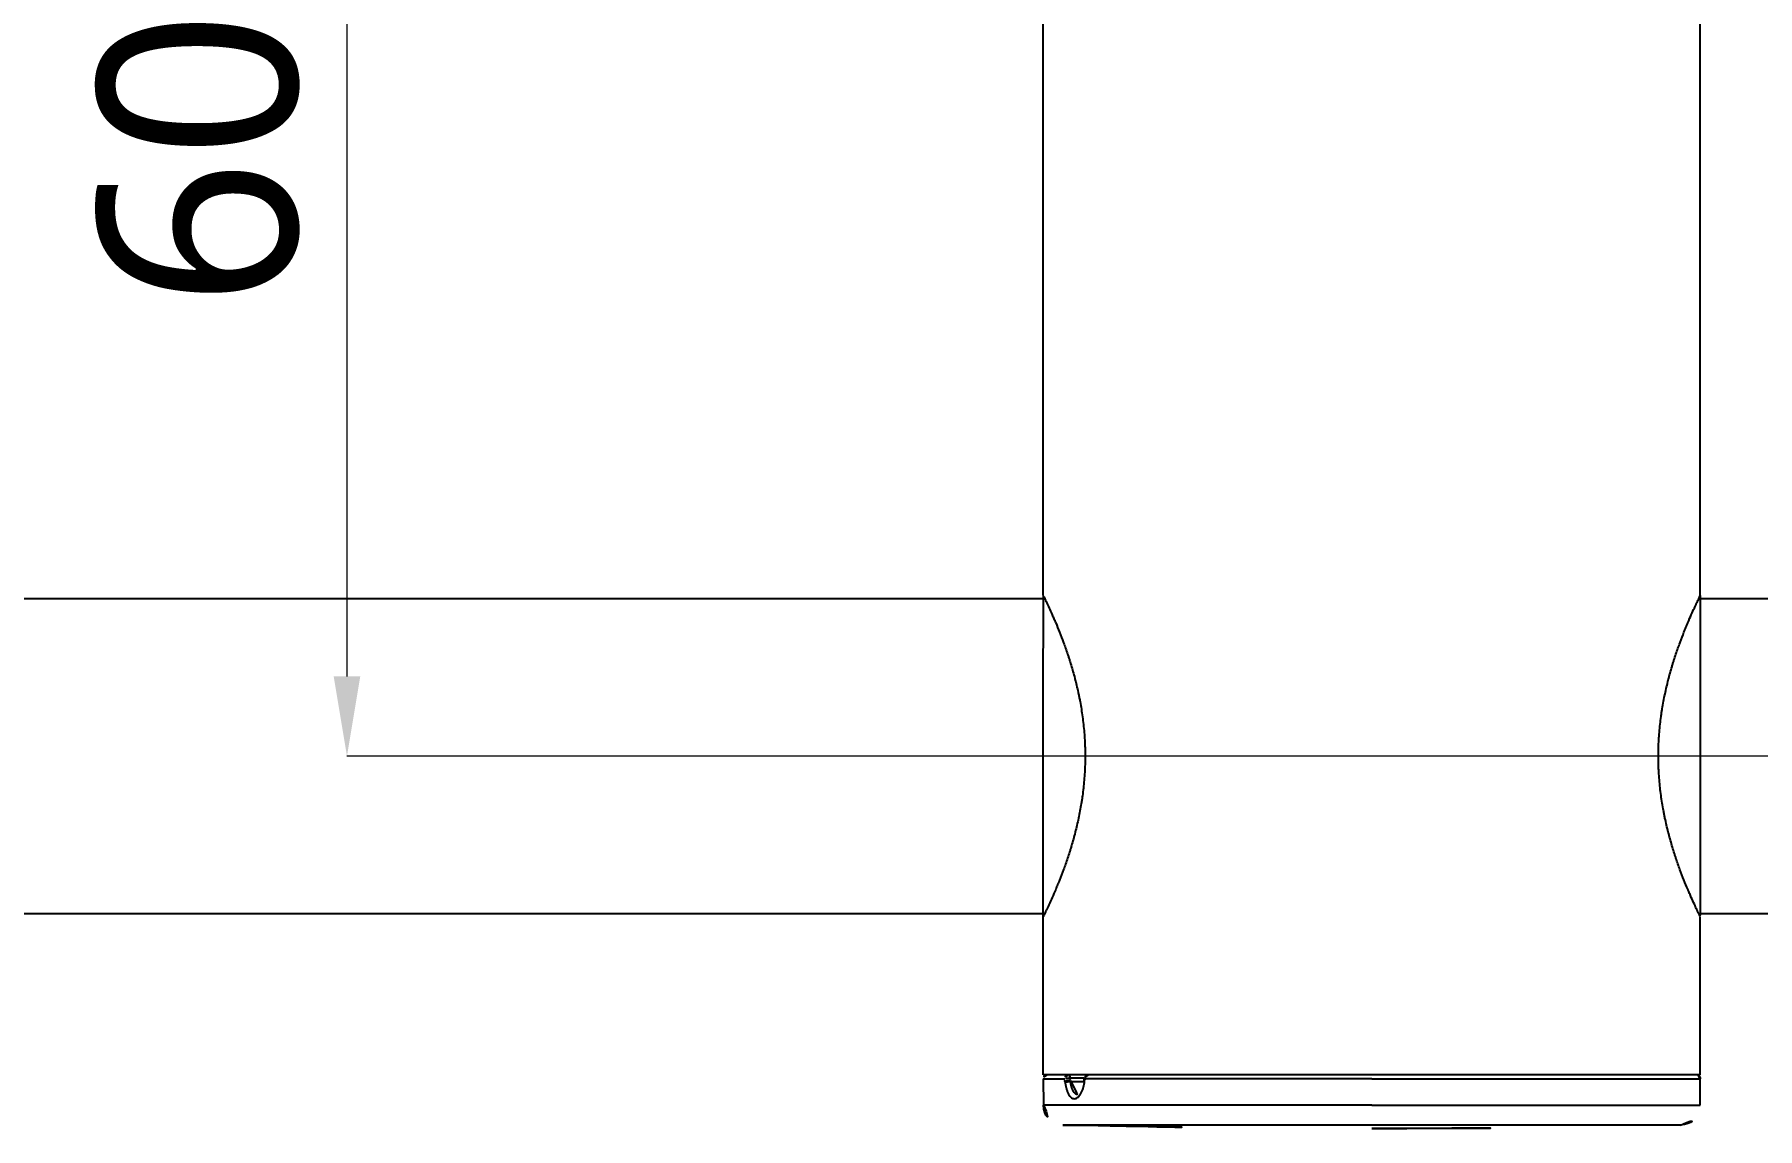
# Model space of a CAD drawing. Extents: x 16296680691 to 16296681342, y -37409617466 to -37409616989.
# Drawn here: x 16296681136.8 to 16296681223.3, y -37409617185.4 to -37409617130.5 of the extents above; entities that cross this region are included whole.
import ezdxf

# ---------------------------------------------------------------- set-up
doc = ezdxf.new("R2010")
doc.units = 0
doc.header["$LTSCALE"] = 10
doc.header["$MEASUREMENT"] = 0
doc.header["$PDMODE"] = 3
doc.header["$PDSIZE"] = -10
doc.layers.get('0').update_dxf_attribs({"linetype": 'CONTINUOUS'})
doc.layers.get('DEFPOINTS').update_dxf_attribs({"linetype": 'CONTINUOUS'})
doc.layers.add('1', color=7, linetype='CONTINUOUS')
doc.styles.add('Daelim Dimension', font='')
doc.styles.get('Daelim Dimension').set_extended_font_data('NanumGothic')
doc.dimstyles.new('DEFAULT', dxfattribs={"dimscale": 2, "dimtxt": 2, "dimasz": 2, "dimexe": 0, "dimexo": 2, "dimgap": 1, "dimtad": 1, "dimdec": 1, "dimzin": 9, "dimdsep": 46, "dimtxsty": 'Daelim Dimension', "dimcen": 0.5, "dimclrd": 252, "dimclre": 252, "dimclrt": 3, "dimadec": 1, "dimazin": 0, "dimtfac": 1, "dimtdec": 1, "dimtix": 1, "dimtmove": 0, "dimatfit": 3, "dimfxl": 1, "dimtolj": 1, "dimtzin": 1, "dimlwd": 9, "dimlwe": 9, "dimarcsym": 0})

# ---------------------------------------------------------------- blocks, each defined once
blk = doc.blocks.new('*D7')
at = {"color": 5, "lineweight": 9, "transparency": 16777216}
for p, q in [((16296680728.407249, -37409617155.899147), (16296680728.407249, -37409617069.609711)), ((16296680732.407249, -37409617069.609711), (16296681262.053249, -37409617069.609711)), ((16296681266.053249, -37409617155.899147), (16296681266.053249, -37409617069.609711))]:
    blk.add_line(p, q, dxfattribs=at)
at = {"color": 5, "transparency": 16777216}
for points in [[(16296680732.407249, -37409617068.943047), (16296680732.407249, -37409617070.276367), (16296680728.407249, -37409617069.609711)], [(16296681262.053249, -37409617068.943047), (16296681262.053249, -37409617070.276367), (16296681266.053249, -37409617069.609711)]]:
    blk.add_solid(points, dxfattribs=at)
at = {"layer": 'DEFPOINTS', "color": 0, "transparency": 16777216}
for p in [(16296681266.053249, -37409617069.609711), (16296680728.407249, -37409617159.899147), (16296681266.053249, -37409617159.899147)]:
    blk.add_point(p, dxfattribs=at)
at = {"color": 7, "transparency": 16777216, "insert": (16296680997.230249, -37409617062.166222), "char_height": 10, "attachment_point": 5, "style": 'Daelim Dimension'}
blk.add_mtext('\\A1;640', dxfattribs=at)
blk = doc.blocks.new('*D11')
at = {"color": 5, "lineweight": 9, "transparency": 16777216}
for p, q in [((16296681183.44533, -37409617106.74917), (16296681152.47415, -37409617106.74917)), ((16296681152.47415, -37409617110.74917), (16296681152.47415, -37409617162.74917)), ((16296681262.05325, -37409617166.74917), (16296681152.47415, -37409617166.74917))]:
    blk.add_line(p, q, dxfattribs=at)
at = {"color": 5, "transparency": 16777216}
for points in [[(16296681151.80749, -37409617110.74917), (16296681153.14082, -37409617110.74917), (16296681152.47415, -37409617106.74917)], [(16296681151.80749, -37409617162.74917), (16296681153.14082, -37409617162.74917), (16296681152.47415, -37409617166.74917)]]:
    blk.add_solid(points, dxfattribs=at)
at = {"layer": 'DEFPOINTS', "color": 0, "transparency": 16777216}
for p in [(16296681187.44533, -37409617106.74917), (16296681152.47415, -37409617166.74917), (16296681266.05325, -37409617166.74917)]:
    blk.add_point(p, dxfattribs=at)
at = {"color": 7, "transparency": 16777216, "insert": (16296681145.03065, -37409617136.74916), "char_height": 10, "attachment_point": 5, "rotation": 90, "style": 'Daelim Dimension'}
blk.add_mtext('\\A1;60', dxfattribs=at)

msp = doc.modelspace()

# ---------------------------------------------------------------- linework, layer by layer
at = {"layer": '1'}
for p, q in [((16296681187.44532, -37409617158.684151), (16296681187.44532, -37409617106.749153)), ((16296681220.44532, -37409617158.684151), (16296681220.44532, -37409617106.749153)), ((16296681187.524561, -37409617158.849152), (16296681003.615431, -37409617158.849152)), ((16296681264.053249, -37409617158.849152), (16296681220.358061, -37409617158.849152)), ((16296681001.77257, -37409617174.649147), (16296681187.524561, -37409617174.649147)), ((16296681220.358061, -37409617174.649147), (16296681264.053249, -37409617174.649147)), ((16296681187.44532, -37409617182.749153), (16296681187.44532, -37409617174.814148)), ((16296681220.44532, -37409617182.749153), (16296681220.44532, -37409617174.814148)), ((16296681220.44532, -37409617182.749153), (16296681187.44532, -37409617182.749153)), ((16296681187.447081, -37409617182.950897), (16296681187.458691, -37409617184.281433)), ((16296681187.447081, -37409617182.950897), (16296681188.526279, -37409617182.950897)), ((16296681189.51568, -37409617182.915802), (16296681188.79653, -37409617182.915802)), ((16296681189.513439, -37409617182.934258), (16296681189.513439, -37409617182.93486)), ((16296681203.94532, -37409617182.950897), (16296681189.53825, -37409617182.950897)), ((16296681203.94532, -37409617182.950897), (16296681220.44356, -37409617182.950897)), ((16296681220.43195, -37409617184.281433), (16296681220.44356, -37409617182.950897)), ((16296681203.94532, -37409617184.281433), (16296681187.458691, -37409617184.281433)), ((16296681203.94532, -37409617184.281433), (16296681220.43195, -37409617184.281433)), ((16296681203.94532, -37409617185.272453), (16296681188.435869, -37409617185.272453)), ((16296681219.454769, -37409617185.272453), (16296681203.94532, -37409617185.272453))]:
    msp.add_line(p, q, dxfattribs=at)
for centre, radius, start, end in [((16296681187.64707, -37409617182.94915), 0.2, 90, 180.50008551), ((16296681189.712891, -37409617182.94915), 0.2, 90, 175.72876248), ((16296681220.24357, -37409617182.94915), 0.2, 359.49991449, 90), ((16296681188.458651, -37409617184.272713), 1, 180.50008551, 268.69450151), ((16296681219.43199, -37409617184.272713), 1, 271.30549849, 359.49991449), ((16296681203.94532, -37409616504.724152), 680.725, 268.694501513, 270), ((16296681203.94532, -37409616504.724152), 680.725, 270, 271.305498487)]:
    msp.add_arc(centre, radius, start, end, dxfattribs=at)
for centre, major_axis, ratio, start_param, end_param in [((16296681188.713181, -37409617182.94915), (0, 0.2), 0.934587255, 0, 1.579522973), ((16296681188.713181, -37409617182.94915), (0.199536, 0.013617), 0.152589052, 1.129527059, 2.773394028), ((16296681188.726801, -37409617183.097107), (0.198654, 0.023169), 0.267993489, 1.120394327, 2.761188483), ((16296681188.713181, -37409617182.94915), (0, 0.2), 0.422618262, 4.879901773, 6.283185307), ((16296681189.6971, -37409617183.097107), (-0.19808, 0.027645), 0.25775735, 6.279716904, 6.809518141), ((16296681189.712891, -37409617182.94915), (0.199445, -0.014895), 0.149627348, 3.161595635, 3.656900998), ((16296681189.712891, -37409617182.94915), (0, 0.2), 0.873249145, 0, 1.579522973)]:
    msp.add_ellipse(centre, major_axis=major_axis, ratio=ratio, start_param=start_param, end_param=end_param, dxfattribs=at)
for points, knots in [([(16296681187.44532, -37409617174.814163), (16296681187.44532, -37409617174.814148), (16296681187.45199, -37409617174.800529), (16296681187.477949, -37409617174.747208), (16296681187.49725, -37409617174.707497), (16296681187.54788, -37409617174.602318), (16296681187.57922, -37409617174.53685), (16296681187.620951, -37409617174.448463), (16296681187.625681, -37409617174.438431), (16296681187.635309, -37409617174.417961), (16296681187.640221, -37409617174.407516), (16296681187.655161, -37409617174.375664), (16296681187.685989, -37409617174.309769), (16296681187.71949, -37409617174.237396), (16296681187.789789, -37409617174.084244), (16296681187.841049, -37409617173.970932), (16296681187.950979, -37409617173.722351), (16296681188.009649, -37409617173.58709), (16296681188.086781, -37409617173.404129), (16296681188.10239, -37409617173.366837), (16296681188.13398, -37409617173.290863), (16296681188.14995, -37409617173.252151), (16296681188.198139, -37409617173.134529), (16296681188.23068, -37409617173.053902), (16296681188.32925, -37409617172.805473), (16296681188.39621, -37409617172.631149), (16296681188.530939, -37409617172.265137), (16296681188.598721, -37409617172.073448), (16296681188.69965, -37409617171.772453), (16296681188.73317, -37409617171.669884), (16296681188.783091, -37409617171.512543), (16296681188.79969, -37409617171.459442), (16296681188.83263, -37409617171.352417), (16296681188.848961, -37409617171.298531), (16296681188.929831, -37409617171.027237), (16296681188.992041, -37409617170.804237), (16296681189.109711, -37409617170.346184), (16296681189.165171, -37409617170.111107), (16296681189.26745, -37409617169.628342), (16296681189.31427, -37409617169.380653), (16296681189.36611, -37409617169.062508), (16296681189.376141, -37409617168.998459), (16296681189.39065, -37409617168.901718), (16296681189.395399, -37409617168.869362), (16296681189.40469, -37409617168.804649), (16296681189.427401, -37409617168.642738), (16296681189.44755, -37409617168.480164), (16296681189.49081, -37409617168.088661), (16296681189.534929, -37409617167.563248), (16296681189.550409, -37409617167.030937), (16296681189.5508, -37409617166.629044), (16296681189.549061, -37409617166.494629), (16296681189.5445, -37409617166.32605), (16296681189.54347, -37409617166.292297), (16296681189.54117, -37409617166.224762), (16296681189.53989, -37409617166.190941), (16296681189.53574, -37409617166.089729), (16296681189.532499, -37409617166.022491), (16296681189.514059, -37409617165.687477), (16296681189.49206, -37409617165.423203), (16296681189.434919, -37409617164.901711), (16296681189.39978, -37409617164.644508), (16296681189.33824, -37409617164.263878), (16296681189.316259, -37409617164.137863), (16296681189.287041, -37409617163.981422), (16296681189.281111, -37409617163.950188), (16296681189.269079, -37409617163.887833), (16296681189.26298, -37409617163.856689), (16296681189.244459, -37409617163.763687), (16296681189.23184, -37409617163.702148), (16296681189.167391, -37409617163.396782), (16296681189.11158, -37409617163.159813), (16296681188.993561, -37409617162.699593), (16296681188.93133, -37409617162.476341), (16296681188.834591, -37409617162.151443), (16296681188.801781, -37409617162.0448), (16296681188.751881, -37409617161.887321), (16296681188.73513, -37409617161.835243), (16296681188.701441, -37409617161.731934), (16296681188.684561, -37409617161.680893), (16296681188.60004, -37409617161.428619), (16296681188.53207, -37409617161.236298), (16296681188.397221, -37409617160.869797), (16296681188.33033, -37409617160.695633), (16296681188.19931, -37409617160.365257), (16296681188.13518, -37409617160.209084), (16296681188.065519, -37409617160.043747), (16296681188.057819, -37409617160.025528), (16296681188.04248, -37409617159.989357), (16296681188.034849, -37409617159.971428), (16296681188.012119, -37409617159.918182), (16296681187.96731, -37409617159.813904), (16296681187.92453, -37409617159.716148), (16296681187.841909, -37409617159.529289), (16296681187.790751, -37409617159.416183), (16296681187.697439, -37409617159.212852), (16296681187.6553, -37409617159.12265), (16296681187.599819, -37409617159.005074), (16296681187.582609, -37409617158.968826), (16296681187.558861, -37409617158.919052), (16296681187.551291, -37409617158.903221), (16296681187.53686, -37409617158.873108), (16296681187.53001, -37409617158.858856), (16296681187.49778, -37409617158.791893), (16296681187.47823, -37409617158.751671), (16296681187.452, -37409617158.6978), (16296681187.445311, -37409617158.684143), (16296681187.44532, -37409617158.684158)], [0, 0, 0, 0, 0.03125, 0.03125, 0.0625, 0.0625, 0.09375, 0.09375, 0.09765625, 0.09765625, 0.1015625, 0.1015625, 0.109375, 0.125, 0.125, 0.15625, 0.15625, 0.1875, 0.1875, 0.1953125, 0.1953125, 0.203125, 0.203125, 0.21875, 0.21875, 0.25, 0.25, 0.28125, 0.28125, 0.296875, 0.296875, 0.3046875, 0.3046875, 0.3125, 0.3125, 0.34375, 0.34375, 0.375, 0.375, 0.40625, 0.40625, 0.4140625, 0.4140625, 0.41796875, 0.41796875, 0.421875, 0.4375, 0.4375, 0.46875, 0.5, 0.5, 0.515625, 0.515625, 0.51953125, 0.51953125, 0.5234375, 0.5234375, 0.53125, 0.53125, 0.5625, 0.5625, 0.59375, 0.59375, 0.609375, 0.609375, 0.61328125, 0.61328125, 0.6171875, 0.6171875, 0.625, 0.625, 0.65625, 0.65625, 0.6875, 0.6875, 0.703125, 0.703125, 0.7109375, 0.7109375, 0.71875, 0.71875, 0.75, 0.75, 0.78125, 0.78125, 0.8125, 0.8125, 0.81640625, 0.81640625, 0.8203125, 0.8203125, 0.828125, 0.84375, 0.84375, 0.875, 0.875, 0.90625, 0.90625, 0.921875, 0.921875, 0.9296875, 0.9296875, 0.9375, 0.9375, 0.96875, 0.96875, 1, 1, 1, 1]), ([(16296681220.44532, -37409617158.684151), (16296681220.44532, -37409617158.684158), (16296681220.43865, -37409617158.697769), (16296681220.41268, -37409617158.751099), (16296681220.393379, -37409617158.79081), (16296681220.342751, -37409617158.895981), (16296681220.31142, -37409617158.961449), (16296681220.26969, -37409617159.04985), (16296681220.264959, -37409617159.059883), (16296681220.255329, -37409617159.080338), (16296681220.25042, -37409617159.090782), (16296681220.23547, -37409617159.122627), (16296681220.204651, -37409617159.188538), (16296681220.17115, -37409617159.260902), (16296681220.100849, -37409617159.414062), (16296681220.049589, -37409617159.527367), (16296681219.939659, -37409617159.775948), (16296681219.880989, -37409617159.911209), (16296681219.80386, -37409617160.094177), (16296681219.78825, -37409617160.131462), (16296681219.75666, -37409617160.207451), (16296681219.740681, -37409617160.246147), (16296681219.692499, -37409617160.36377), (16296681219.65996, -37409617160.444397), (16296681219.56139, -37409617160.692833), (16296681219.494419, -37409617160.867157), (16296681219.35969, -37409617161.23317), (16296681219.29192, -37409617161.424858), (16296681219.19099, -37409617161.725853), (16296681219.157471, -37409617161.828423), (16296681219.10755, -37409617161.985771), (16296681219.09095, -37409617162.038857), (16296681219.058001, -37409617162.145889), (16296681219.04167, -37409617162.199768), (16296681218.96081, -37409617162.471069), (16296681218.8986, -37409617162.694061), (16296681218.78093, -37409617163.152122), (16296681218.72547, -37409617163.387192), (16296681218.62319, -37409617163.869957), (16296681218.576361, -37409617164.117661), (16296681218.52453, -37409617164.435791), (16296681218.5145, -37409617164.499847), (16296681218.499981, -37409617164.596581), (16296681218.495239, -37409617164.628937), (16296681218.48595, -37409617164.693649), (16296681218.46323, -37409617164.85556), (16296681218.44309, -37409617165.01815), (16296681218.39983, -37409617165.409637), (16296681218.355709, -37409617165.935051), (16296681218.340231, -37409617166.467361), (16296681218.33984, -37409617166.869263), (16296681218.341579, -37409617167.00367), (16296681218.34614, -37409617167.172249), (16296681218.34717, -37409617167.205994), (16296681218.34947, -37409617167.273537), (16296681218.35074, -37409617167.307373), (16296681218.3549, -37409617167.408569), (16296681218.358141, -37409617167.475807), (16296681218.376579, -37409617167.810822), (16296681218.398581, -37409617168.075104), (16296681218.455721, -37409617168.596588), (16296681218.49085, -37409617168.85379), (16296681218.552389, -37409617169.234421), (16296681218.574381, -37409617169.360443), (16296681218.6036, -37409617169.516876), (16296681218.609529, -37409617169.548111), (16296681218.621559, -37409617169.610474), (16296681218.627661, -37409617169.641617), (16296681218.64617, -37409617169.734619), (16296681218.6588, -37409617169.79615), (16296681218.723249, -37409617170.101517), (16296681218.779051, -37409617170.338493), (16296681218.897079, -37409617170.798714), (16296681218.959311, -37409617171.021957), (16296681219.056049, -37409617171.34687), (16296681219.08886, -37409617171.453506), (16296681219.13876, -37409617171.610977), (16296681219.15551, -37409617171.663063), (16296681219.189199, -37409617171.766373), (16296681219.206079, -37409617171.817413), (16296681219.2906, -37409617172.069679), (16296681219.35857, -37409617172.262001), (16296681219.49342, -37409617172.628502), (16296681219.56031, -37409617172.802673), (16296681219.69133, -37409617173.133034), (16296681219.755461, -37409617173.289223), (16296681219.825121, -37409617173.454552), (16296681219.832821, -37409617173.472778), (16296681219.84815, -37409617173.508926), (16296681219.855789, -37409617173.526878), (16296681219.878519, -37409617173.580116), (16296681219.92333, -37409617173.68441), (16296681219.96611, -37409617173.78215), (16296681220.048731, -37409617173.969017), (16296681220.09989, -37409617174.08213), (16296681220.19319, -37409617174.285454), (16296681220.235331, -37409617174.375664), (16296681220.290819, -37409617174.49324), (16296681220.308029, -37409617174.529472), (16296681220.331779, -37409617174.579247), (16296681220.33935, -37409617174.595078), (16296681220.353781, -37409617174.625191), (16296681220.36062, -37409617174.639427), (16296681220.39286, -37409617174.706413), (16296681220.412411, -37409617174.746643), (16296681220.438641, -37409617174.800507), (16296681220.44532, -37409617174.814163), (16296681220.44532, -37409617174.814148)], [0, 0, 0, 0, 0.03125, 0.03125, 0.0625, 0.0625, 0.09375, 0.09375, 0.09765625, 0.09765625, 0.1015625, 0.1015625, 0.109375, 0.125, 0.125, 0.15625, 0.15625, 0.1875, 0.1875, 0.1953125, 0.1953125, 0.203125, 0.203125, 0.21875, 0.21875, 0.25, 0.25, 0.28125, 0.28125, 0.296875, 0.296875, 0.3046875, 0.3046875, 0.3125, 0.3125, 0.34375, 0.34375, 0.375, 0.375, 0.40625, 0.40625, 0.4140625, 0.4140625, 0.41796875, 0.41796875, 0.421875, 0.4375, 0.4375, 0.46875, 0.5, 0.5, 0.515625, 0.515625, 0.51953125, 0.51953125, 0.5234375, 0.5234375, 0.53125, 0.53125, 0.5625, 0.5625, 0.59375, 0.59375, 0.609375, 0.609375, 0.61328125, 0.61328125, 0.6171875, 0.6171875, 0.625, 0.625, 0.65625, 0.65625, 0.6875, 0.6875, 0.703125, 0.703125, 0.7109375, 0.7109375, 0.71875, 0.71875, 0.75, 0.75, 0.78125, 0.78125, 0.8125, 0.8125, 0.81640625, 0.81640625, 0.8203125, 0.8203125, 0.828125, 0.84375, 0.84375, 0.875, 0.875, 0.90625, 0.90625, 0.921875, 0.921875, 0.9296875, 0.9296875, 0.9375, 0.9375, 0.96875, 0.96875, 1, 1, 1, 1]), ([(16296681189.522249, -37409617183.098846), (16296681189.52145, -37409617183.104446), (16296681189.51984, -37409617183.115639), (16296681189.517281, -37409617183.132317), (16296681189.51462, -37409617183.148888), (16296681189.511841, -37409617183.165352), (16296681189.50894, -37409617183.181709), (16296681189.50593, -37409617183.197968), (16296681189.50281, -37409617183.214111), (16296681189.49958, -37409617183.230148), (16296681189.496229, -37409617183.246078), (16296681189.492769, -37409617183.261909), (16296681189.489201, -37409617183.277634), (16296681189.485519, -37409617183.293243), (16296681189.48173, -37409617183.308746), (16296681189.477819, -37409617183.324142), (16296681189.473801, -37409617183.339439), (16296681189.469681, -37409617183.354622), (16296681189.465441, -37409617183.369713), (16296681189.46109, -37409617183.384682), (16296681189.456631, -37409617183.399544), (16296681189.45207, -37409617183.414307), (16296681189.44739, -37409617183.428963), (16296681189.43556, -37409617183.464951), (16296681189.415529, -37409617183.520363), (16296681189.385469, -37409617183.59137), (16296681189.35306, -37409617183.656853), (16296681189.314751, -37409617183.723091), (16296681189.27001, -37409617183.7873), (16296681189.218439, -37409617183.845627), (16296681189.156, -37409617183.899353), (16296681189.082939, -37409617183.940178), (16296681189.009821, -37409617183.953789), (16296681188.947241, -37409617183.946007), (16296681188.89469, -37409617183.925659), (16296681188.835421, -37409617183.886391), (16296681188.771681, -37409617183.821167), (16296681188.7178, -37409617183.736862), (16296681188.678909, -37409617183.657402), (16296681188.651779, -37409617183.591797), (16296681188.62697, -37409617183.52079), (16296681188.60924, -37409617183.460739), (16296681188.597179, -37409617183.414948), (16296681188.58987, -37409617183.385384), (16296681188.58293, -37409617183.355347), (16296681188.57634, -37409617183.324867), (16296681188.570101, -37409617183.293953), (16296681188.56422, -37409617183.262558), (16296681188.55868, -37409617183.230721), (16296681188.55349, -37409617183.198433), (16296681188.548651, -37409617183.165688), (16296681188.544121, -37409617183.132507), (16296681188.541401, -37409617183.110077), (16296681188.540039, -37409617183.098846)], [0, 0, 0, 0, 0.005705015, 0.011400817, 0.017088642, 0.02276973, 0.028445327, 0.034116681, 0.039785043, 0.045451667, 0.051117807, 0.056784718, 0.062453654, 0.068125867, 0.073802609, 0.079485127, 0.085174664, 0.090872459, 0.096579747, 0.102297753, 0.108027701, 0.1137708, 0.119528258, 0.125301268, 0.156624558, 0.187713397, 0.218766773, 0.249984354, 0.291407843, 0.332917864, 0.374981399, 0.437666812, 0.499771187, 0.5411836, 0.582690663, 0.624754025, 0.687573471, 0.749576094, 0.780969238, 0.81213241, 0.843266166, 0.874571628, 0.886067538, 0.89751501, 0.908923838, 0.920303916, 0.931665216, 0.943017758, 0.954371586, 0.965736743, 0.977123239, 0.988541033, 1, 1, 1, 1]), ([(16296681188.80769, -37409617183.039093), (16296681188.80827, -37409617183.044113), (16296681188.809469, -37409617183.054543), (16296681188.811449, -37409617183.070686), (16296681188.81366, -37409617183.087952), (16296681188.816139, -37409617183.106277), (16296681188.81892, -37409617183.125641), (16296681188.82202, -37409617183.146004), (16296681188.82548, -37409617183.167313), (16296681188.82933, -37409617183.189537), (16296681188.833611, -37409617183.212624), (16296681188.838341, -37409617183.236504), (16296681188.843559, -37409617183.261101), (16296681188.84931, -37409617183.286362), (16296681188.85561, -37409617183.312187), (16296681188.862511, -37409617183.338516), (16296681188.870041, -37409617183.365219), (16296681188.878229, -37409617183.392197), (16296681188.887119, -37409617183.419357), (16296681188.89673, -37409617183.446548), (16296681188.907089, -37409617183.47364), (16296681188.91823, -37409617183.500504), (16296681188.93018, -37409617183.526962), (16296681188.94915, -37409617183.565468), (16296681188.975771, -37409617183.611237), (16296681189.01074, -37409617183.657921), (16296681189.04608, -37409617183.693832), (16296681189.081249, -37409617183.719902), (16296681189.11577, -37409617183.737167), (16296681189.14922, -37409617183.746689), (16296681189.171289, -37409617183.748703), (16296681189.182051, -37409617183.748703)], [0, 0, 0, 0, 0.01234031, 0.025672527, 0.03999671, 0.055312905, 0.071621149, 0.08892147, 0.107213892, 0.126498431, 0.146775101, 0.168043912, 0.190304872, 0.213557986, 0.237803256, 0.263040683, 0.289270267, 0.316492006, 0.344705896, 0.373911933, 0.404110112, 0.435300425, 0.467482865, 0.500657424, 0.583251259, 0.662106243, 0.737223246, 0.80860337, 0.876247988, 0.940158806, 1, 1, 1, 1])]:
    msp.add_open_spline(points, degree=3, knots=knots, dxfattribs=at)
for points, degree in [([(16296681188.540039, -37409617183.098846), (16296681188.534309, -37409617183.050247), (16296681188.52973, -37409617183.000938), (16296681188.526279, -37409617182.950897)], 3), ([(16296681188.79653, -37409617182.915802), (16296681188.799339, -37409617182.957489), (16296681188.803061, -37409617182.998581), (16296681188.80769, -37409617183.039093)], 3), ([(16296681189.513439, -37409617182.934914), (16296681189.498911, -37409617183.070572)], 1), ([(16296681189.53825, -37409617182.950897), (16296681189.53446, -37409617183.000938), (16296681189.529119, -37409617183.050247), (16296681189.522249, -37409617183.098846)], 3)]:
    msp.add_open_spline(points, degree=degree, dxfattribs=at)

# ---------------------------------------------------------------- dimensions: what is measured, and where the dimension line sits
at = {"color": 7}
dim = msp.add_linear_dim(base=(16296681266.053249, -37409617069.609711), p1=(16296680728.407249, -37409617159.899147), p2=(16296681266.053249, -37409617159.899147), text='640', dimstyle='DEFAULT', override={"dimtxt": 5, "dimclrd": 5, "dimclre": 5, "dimclrt": 7}, dxfattribs=at)
dim.commit()
dim.dimension.update_dxf_attribs({"geometry": '*D7', "text_midpoint": (16296680997.230249, -37409617062.166222)})
dim = msp.add_linear_dim(base=(16296681152.47415, -37409617166.749168), p1=(16296681187.44532, -37409617106.749153), p2=(16296681266.053249, -37409617166.749153), angle=90, dimstyle='DEFAULT', override={"dimtxt": 5, "dimclrd": 5, "dimclre": 5, "dimclrt": 7}, dxfattribs=at)
dim.commit()
dim.dimension.update_dxf_attribs({"geometry": '*D11', "text_midpoint": (16296681145.030649, -37409617136.749161)})

doc.saveas('drawing.dxf')
